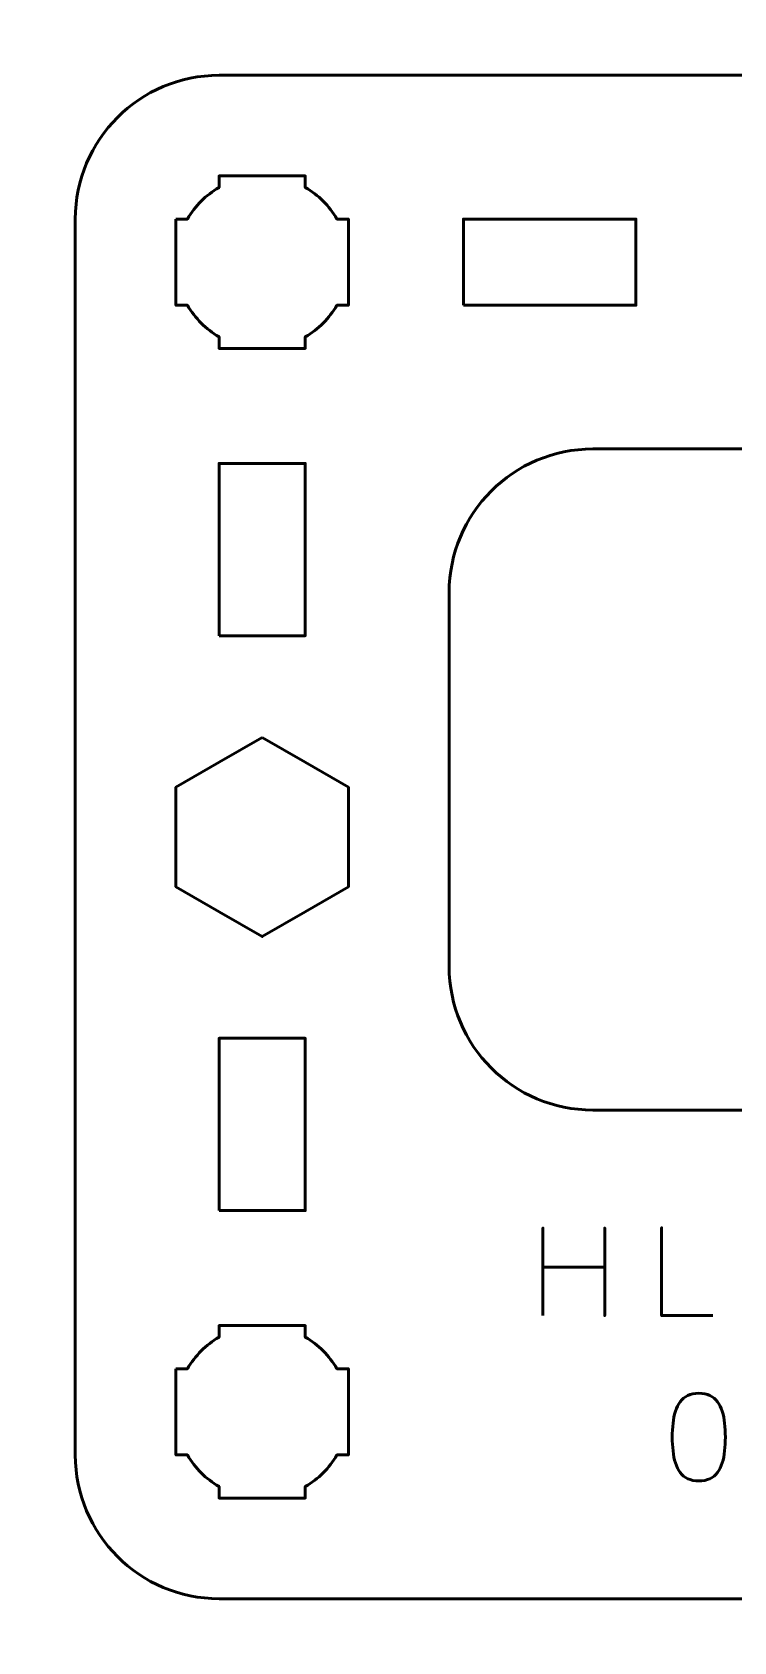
# Model space of a CAD drawing. Header units: centimetres. Extents: x -21 to 0, y -29.7 to 0.
# Drawn here: x -11.4 to -8.96, y -11.65 to -6.05 of the extents above; entities that cross this region are included whole.
import ezdxf

# ---------------------------------------------------------------- set-up
doc = ezdxf.new("R2010")
doc.units = ezdxf.units.CM
doc.header["$MEASUREMENT"] = 0
doc.layers.add('Layer 1', color=7, linetype='Continuous')

msp = doc.modelspace()

# ---------------------------------------------------------------- linework, layer by layer
at = {"layer": 'Layer 1', "lineweight": 53}
for points in [[(-10.75, -8.15), (-10.45, -8.15), (-10.45, -7.55), (-10.75, -7.55), (-10.75, -8.15)], [(-10.75, -10.15), (-10.45, -10.15), (-10.45, -9.55), (-10.75, -9.55), (-10.75, -10.15)]]:
    msp.add_lwpolyline(points, close=True, dxfattribs=at)
at = {"layer": 'Layer 1', "color": 1, "lineweight": 53}
msp.add_open_spline([(-21.00003, -29.19995), (-21.00003, -29.19995), (-21.00003, -2.89992), (-21.00003, -2.89992), (-21.00003, -2.89992), (-21.00003, -2.81709), (-20.93286, -2.74992), (-20.85003, -2.74992), (-20.85003, -2.74992), (-20.7672, -2.74992), (-20.70003, -2.68275), (-20.70003, -2.59992), (-20.70003, -2.59992), (-20.70003, -2.51709), (-20.7672, -2.44992), (-20.85003, -2.44992), (-20.85003, -2.44992), (-20.93286, -2.44992), (-21.00003, -2.38275), (-21.00003, -2.29992), (-21.00003, -2.29992), (-21.00003, -2.21709), (-20.93286, -2.14992), (-20.85003, -2.14992), (-20.85003, -2.14992), (-20.7672, -2.14992), (-20.70003, -2.08275), (-20.70003, -1.99992), (-20.70003, -1.99992), (-20.70003, -1.91709), (-20.7672, -1.84992), (-20.85003, -1.84992), (-20.85003, -1.84992), (-20.93286, -1.84992), (-21.00003, -1.78275), (-21.00003, -1.69992), (-21.00003, -1.69992), (-21.00003, -1.61709), (-20.93286, -1.54992), (-20.85003, -1.54992), (-20.85003, -1.54992), (-20.7672, -1.54992), (-20.70003, -1.48275), (-20.70003, -1.39992), (-20.70003, -1.39992), (-20.70003, -1.31709), (-20.7672, -1.24992), (-20.85003, -1.24992), (-20.85003, -1.24992), (-20.93286, -1.24992), (-21.00003, -1.18275), (-21.00003, -1.09992), (-21.00003, -1.09992), (-21.00003, -1.09992), (-21.00003, -0.49992), (-21.00003, -0.49992), (-21.00003, -0.49992), (-21.00003, -0.22295), (-20.77694, 0.00004), (-20.49994, 0.00004), (-20.49994, 0.00004), (-20.49994, 0.00004), (-0.50008, 0.00004), (-0.50008, 0.00004), (-0.50008, 0.00004), (-0.22294, 0.00004), (0.00002, -0.22295), (0.00002, -0.49992), (0.00002, -0.49992), (0.00002, -0.49992), (0.00002, -29.19995), (0.00002, -29.19995), (0.00002, -29.19995), (0.00002, -29.47695), (-0.22294, -29.70004), (-0.50008, -29.70004), (-0.50008, -29.70004), (-0.50008, -29.70004), (-20.49994, -29.70004), (-20.49994, -29.70004), (-20.49994, -29.70004), (-20.77694, -29.70004), (-21.00003, -29.47695), (-21.00003, -29.19995)], degree=3, knots=[0, 0, 0, 0, 0.047619, 0.047619, 0.047619, 0.047619, 0.0952381, 0.0952381, 0.0952381, 0.0952381, 0.1428571, 0.1428571, 0.1428571, 0.1428571, 0.1904762, 0.1904762, 0.1904762, 0.1904762, 0.2380952, 0.2380952, 0.2380952, 0.2380952, 0.2857143, 0.2857143, 0.2857143, 0.2857143, 0.3333333, 0.3333333, 0.3333333, 0.3333333, 0.3809524, 0.3809524, 0.3809524, 0.3809524, 0.4285714, 0.4285714, 0.4285714, 0.4285714, 0.4761905, 0.4761905, 0.4761905, 0.4761905, 0.5238095, 0.5238095, 0.5238095, 0.5238095, 0.5714286, 0.5714286, 0.5714286, 0.5714286, 0.6190476, 0.6190476, 0.6190476, 0.6190476, 0.6666667, 0.6666667, 0.6666667, 0.6666667, 0.7142857, 0.7142857, 0.7142857, 0.7142857, 0.7619048, 0.7619048, 0.7619048, 0.7619048, 0.8095238, 0.8095238, 0.8095238, 0.8095238, 0.8571429, 0.8571429, 0.8571429, 0.8571429, 0.9047619, 0.9047619, 0.9047619, 0.9047619, 0.952381, 0.952381, 0.952381, 0.952381, 1, 1, 1, 1], dxfattribs=at)
at = {"layer": 'Layer 1', "color": 3, "lineweight": 53}
msp.add_open_spline([(-11.25, -11), (-11.25, -11), (-11.25, -6.7), (-11.25, -6.7), (-11.25, -6.7), (-11.25, -6.42391), (-11.02609, -6.2), (-10.75, -6.2), (-10.75, -6.2), (-10.75, -6.2), (-6.45, -6.2), (-6.45, -6.2), (-6.45, -6.2), (-6.17391, -6.2), (-5.95, -6.42391), (-5.95, -6.7), (-5.95, -6.7), (-5.95, -6.7), (-5.95, -11), (-5.95, -11), (-5.95, -11), (-5.95, -11.27609), (-6.17391, -11.5), (-6.45, -11.5), (-6.45, -11.5), (-6.45, -11.5), (-10.75, -11.5), (-10.75, -11.5), (-10.75, -11.5), (-11.02609, -11.5), (-11.25, -11.27609), (-11.25, -11)], degree=3, knots=[0, 0, 0, 0, 0.125, 0.125, 0.125, 0.125, 0.25, 0.25, 0.25, 0.25, 0.375, 0.375, 0.375, 0.375, 0.5, 0.5, 0.5, 0.5, 0.625, 0.625, 0.625, 0.625, 0.75, 0.75, 0.75, 0.75, 0.875, 0.875, 0.875, 0.875, 1, 1, 1, 1], dxfattribs=at)
at = {"layer": 'Layer 1', "lineweight": 53}
for points, knots in [([(-10.9, -6.7), (-10.9, -6.7), (-10.85985, -6.7), (-10.85985, -6.7), (-10.85985, -6.7), (-10.8335, -6.65447), (-10.79553, -6.6165), (-10.75, -6.59015), (-10.75, -6.59015), (-10.75, -6.59015), (-10.75, -6.55), (-10.75, -6.55), (-10.75, -6.55), (-10.75, -6.55), (-10.6, -6.55), (-10.6, -6.55), (-10.6, -6.55), (-10.6, -6.55), (-10.45, -6.55), (-10.45, -6.55), (-10.45, -6.55), (-10.45, -6.55), (-10.45, -6.59015), (-10.45, -6.59015), (-10.45, -6.59015), (-10.40447, -6.6165), (-10.3665, -6.65447), (-10.34015, -6.7), (-10.34015, -6.7), (-10.34015, -6.7), (-10.3, -6.7), (-10.3, -6.7), (-10.3, -6.7), (-10.3, -6.7), (-10.3, -6.85), (-10.3, -6.85), (-10.3, -6.85), (-10.3, -6.85), (-10.3, -7), (-10.3, -7), (-10.3, -7), (-10.3, -7), (-10.34015, -7), (-10.34015, -7), (-10.34015, -7), (-10.3665, -7.04553), (-10.40447, -7.0835), (-10.45, -7.10985), (-10.45, -7.10985), (-10.45, -7.10985), (-10.45, -7.15), (-10.45, -7.15), (-10.45, -7.15), (-10.45, -7.15), (-10.6, -7.15), (-10.6, -7.15), (-10.6, -7.15), (-10.6, -7.15), (-10.75, -7.15), (-10.75, -7.15), (-10.75, -7.15), (-10.75, -7.15), (-10.75, -7.10985), (-10.75, -7.10985), (-10.75, -7.10985), (-10.79553, -7.0835), (-10.8335, -7.04553), (-10.85985, -7), (-10.85985, -7), (-10.85985, -7), (-10.9, -7), (-10.9, -7), (-10.9, -7), (-10.9, -7), (-10.9, -6.85), (-10.9, -6.85), (-10.9, -6.85), (-10.9, -6.85), (-10.9, -6.7), (-10.9, -6.7)], [0, 0, 0, 0, 0.05, 0.05, 0.05, 0.05, 0.1, 0.1, 0.1, 0.1, 0.15, 0.15, 0.15, 0.15, 0.2, 0.2, 0.2, 0.2, 0.25, 0.25, 0.25, 0.25, 0.3, 0.3, 0.3, 0.3, 0.35, 0.35, 0.35, 0.35, 0.4, 0.4, 0.4, 0.4, 0.45, 0.45, 0.45, 0.45, 0.5, 0.5, 0.5, 0.5, 0.55, 0.55, 0.55, 0.55, 0.6, 0.6, 0.6, 0.6, 0.65, 0.65, 0.65, 0.65, 0.7, 0.7, 0.7, 0.7, 0.75, 0.75, 0.75, 0.75, 0.8, 0.8, 0.8, 0.8, 0.85, 0.85, 0.85, 0.85, 0.9, 0.9, 0.9, 0.9, 0.95, 0.95, 0.95, 0.95, 1, 1, 1, 1]), ([(-9.9, -7), (-9.9, -7), (-9.9, -6.7), (-9.9, -6.7), (-9.9, -6.7), (-9.9, -6.7), (-9.3, -6.7), (-9.3, -6.7), (-9.3, -6.7), (-9.3, -6.7), (-9.3, -7), (-9.3, -7), (-9.3, -7), (-9.3, -7), (-9.9, -7), (-9.9, -7)], [0, 0, 0, 0, 0.25, 0.25, 0.25, 0.25, 0.5, 0.5, 0.5, 0.5, 0.75, 0.75, 0.75, 0.75, 1, 1, 1, 1]), ([(-9.95, -9.3), (-9.95, -9.3), (-9.95, -8), (-9.95, -8), (-9.95, -8), (-9.95, -7.72391), (-9.72609, -7.5), (-9.45, -7.5), (-9.45, -7.5), (-9.45, -7.5), (-7.75, -7.5), (-7.75, -7.5), (-7.75, -7.5), (-7.47391, -7.5), (-7.25, -7.72391), (-7.25, -8), (-7.25, -8), (-7.25, -8), (-7.25, -9.3), (-7.25, -9.3), (-7.25, -9.3), (-7.25, -9.57609), (-7.47391, -9.8), (-7.75, -9.8), (-7.75, -9.8), (-7.75, -9.8), (-9.45, -9.8), (-9.45, -9.8), (-9.45, -9.8), (-9.72609, -9.8), (-9.95, -9.57609), (-9.95, -9.3)], [0, 0, 0, 0, 0.125, 0.125, 0.125, 0.125, 0.25, 0.25, 0.25, 0.25, 0.375, 0.375, 0.375, 0.375, 0.5, 0.5, 0.5, 0.5, 0.625, 0.625, 0.625, 0.625, 0.75, 0.75, 0.75, 0.75, 0.875, 0.875, 0.875, 0.875, 1, 1, 1, 1]), ([(-10.6, -8.50359), (-10.6, -8.50359), (-10.45, -8.59019), (-10.45, -8.59019), (-10.45, -8.59019), (-10.45, -8.59019), (-10.3, -8.67679), (-10.3, -8.67679), (-10.3, -8.67679), (-10.3, -8.67679), (-10.3, -8.85), (-10.3, -8.85), (-10.3, -8.85), (-10.3, -8.85), (-10.3, -9.02321), (-10.3, -9.02321), (-10.3, -9.02321), (-10.3, -9.02321), (-10.45, -9.10981), (-10.45, -9.10981), (-10.45, -9.10981), (-10.45, -9.10981), (-10.6, -9.19641), (-10.6, -9.19641), (-10.6, -9.19641), (-10.6, -9.19641), (-10.75, -9.10981), (-10.75, -9.10981), (-10.75, -9.10981), (-10.75, -9.10981), (-10.9, -9.02321), (-10.9, -9.02321), (-10.9, -9.02321), (-10.9, -9.02321), (-10.9, -8.85), (-10.9, -8.85), (-10.9, -8.85), (-10.9, -8.85), (-10.9, -8.67679), (-10.9, -8.67679), (-10.9, -8.67679), (-10.9, -8.67679), (-10.75, -8.59019), (-10.75, -8.59019), (-10.75, -8.59019), (-10.75, -8.59019), (-10.6, -8.50359), (-10.6, -8.50359)], [0, 0, 0, 0, 0.0833333, 0.0833333, 0.0833333, 0.0833333, 0.1666667, 0.1666667, 0.1666667, 0.1666667, 0.25, 0.25, 0.25, 0.25, 0.3333333, 0.3333333, 0.3333333, 0.3333333, 0.4166667, 0.4166667, 0.4166667, 0.4166667, 0.5, 0.5, 0.5, 0.5, 0.5833333, 0.5833333, 0.5833333, 0.5833333, 0.6666667, 0.6666667, 0.6666667, 0.6666667, 0.75, 0.75, 0.75, 0.75, 0.8333333, 0.8333333, 0.8333333, 0.8333333, 0.9166667, 0.9166667, 0.9166667, 0.9166667, 1, 1, 1, 1]), ([(-10.9, -10.7), (-10.9, -10.7), (-10.85985, -10.7), (-10.85985, -10.7), (-10.85985, -10.7), (-10.8335, -10.65447), (-10.79553, -10.6165), (-10.75, -10.59015), (-10.75, -10.59015), (-10.75, -10.59015), (-10.75, -10.55), (-10.75, -10.55), (-10.75, -10.55), (-10.75, -10.55), (-10.6, -10.55), (-10.6, -10.55), (-10.6, -10.55), (-10.6, -10.55), (-10.45, -10.55), (-10.45, -10.55), (-10.45, -10.55), (-10.45, -10.55), (-10.45, -10.59015), (-10.45, -10.59015), (-10.45, -10.59015), (-10.40447, -10.6165), (-10.3665, -10.65447), (-10.34015, -10.7), (-10.34015, -10.7), (-10.34015, -10.7), (-10.3, -10.7), (-10.3, -10.7), (-10.3, -10.7), (-10.3, -10.7), (-10.3, -10.85), (-10.3, -10.85), (-10.3, -10.85), (-10.3, -10.85), (-10.3, -11), (-10.3, -11), (-10.3, -11), (-10.3, -11), (-10.34015, -11), (-10.34015, -11), (-10.34015, -11), (-10.3665, -11.04553), (-10.40447, -11.0835), (-10.45, -11.10985), (-10.45, -11.10985), (-10.45, -11.10985), (-10.45, -11.15), (-10.45, -11.15), (-10.45, -11.15), (-10.45, -11.15), (-10.6, -11.15), (-10.6, -11.15), (-10.6, -11.15), (-10.6, -11.15), (-10.75, -11.15), (-10.75, -11.15), (-10.75, -11.15), (-10.75, -11.15), (-10.75, -11.10985), (-10.75, -11.10985), (-10.75, -11.10985), (-10.79553, -11.0835), (-10.8335, -11.04553), (-10.85985, -11), (-10.85985, -11), (-10.85985, -11), (-10.9, -11), (-10.9, -11), (-10.9, -11), (-10.9, -11), (-10.9, -10.85), (-10.9, -10.85), (-10.9, -10.85), (-10.9, -10.85), (-10.9, -10.7), (-10.9, -10.7)], [0, 0, 0, 0, 0.05, 0.05, 0.05, 0.05, 0.1, 0.1, 0.1, 0.1, 0.15, 0.15, 0.15, 0.15, 0.2, 0.2, 0.2, 0.2, 0.25, 0.25, 0.25, 0.25, 0.3, 0.3, 0.3, 0.3, 0.35, 0.35, 0.35, 0.35, 0.4, 0.4, 0.4, 0.4, 0.45, 0.45, 0.45, 0.45, 0.5, 0.5, 0.5, 0.5, 0.55, 0.55, 0.55, 0.55, 0.6, 0.6, 0.6, 0.6, 0.65, 0.65, 0.65, 0.65, 0.7, 0.7, 0.7, 0.7, 0.75, 0.75, 0.75, 0.75, 0.8, 0.8, 0.8, 0.8, 0.85, 0.85, 0.85, 0.85, 0.9, 0.9, 0.9, 0.9, 0.95, 0.95, 0.95, 0.95, 1, 1, 1, 1])]:
    msp.add_open_spline(points, degree=3, knots=knots, dxfattribs=at)
at = {"layer": 'Layer 1', "color": 5, "lineweight": 53}
for points, knots in [([(-9.62382, -10.51494), (-9.62382, -10.51494), (-9.62382, -10.34603), (-9.62382, -10.34603), (-9.62382, -10.34603), (-9.62382, -10.34603), (-9.40835, -10.34603), (-9.40835, -10.34603), (-9.40835, -10.34603), (-9.40835, -10.34603), (-9.40835, -10.51494), (-9.40835, -10.51494), (-9.40835, -10.51494), (-9.40835, -10.51494), (-9.40835, -10.21014), (-9.40835, -10.21014), (-9.40835, -10.21014), (-9.40835, -10.21014), (-9.40835, -10.34603), (-9.40835, -10.34603), (-9.40835, -10.34603), (-9.40835, -10.34603), (-9.62382, -10.34603), (-9.62382, -10.34603), (-9.62382, -10.34603), (-9.62382, -10.34603), (-9.62382, -10.21014), (-9.62382, -10.21014), (-9.62382, -10.21014), (-9.62382, -10.21014), (-9.62382, -10.51494), (-9.62382, -10.51494)], [0, 0, 0, 0, 0.125, 0.125, 0.125, 0.125, 0.25, 0.25, 0.25, 0.25, 0.375, 0.375, 0.375, 0.375, 0.5, 0.5, 0.5, 0.5, 0.625, 0.625, 0.625, 0.625, 0.75, 0.75, 0.75, 0.75, 0.875, 0.875, 0.875, 0.875, 1, 1, 1, 1]), ([(-9.03243, -10.51494), (-9.03243, -10.51494), (-9.21065, -10.51494), (-9.21065, -10.51494), (-9.21065, -10.51494), (-9.21065, -10.51494), (-9.21065, -10.20972), (-9.21065, -10.20972), (-9.21065, -10.20972), (-9.21065, -10.20972), (-9.21065, -10.51494), (-9.21065, -10.51494), (-9.21065, -10.51494), (-9.21065, -10.51494), (-9.03243, -10.51494), (-9.03243, -10.51494)], [0, 0, 0, 0, 0.25, 0.25, 0.25, 0.25, 0.5, 0.5, 0.5, 0.5, 0.75, 0.75, 0.75, 0.75, 1, 1, 1, 1]), ([(-9.08132, -11.09025), (-9.06651, -11.09018), (-9.05374, -11.08757), (-9.04308, -11.08249), (-9.04308, -11.08249), (-9.0325, -11.07741), (-9.02368, -11.07014), (-9.01663, -11.0609), (-9.01663, -11.0609), (-9.00964, -11.05159), (-9.00414, -11.04058), (-9.00005, -11.02788), (-9.00005, -11.02788), (-8.99602, -11.01518), (-8.99313, -11.00128), (-8.99151, -10.98604), (-8.99151, -10.98604), (-8.98981, -10.9708), (-8.98897, -10.95478), (-8.98904, -10.93785), (-8.98904, -10.93785), (-8.98897, -10.92099), (-8.98981, -10.90497), (-8.99151, -10.8898), (-8.99151, -10.8898), (-8.99313, -10.87463), (-8.99602, -10.86066), (-9.00005, -10.84796), (-9.00005, -10.84796), (-9.00414, -10.83533), (-9.00964, -10.82433), (-9.01663, -10.81494), (-9.01663, -10.81494), (-9.02368, -10.80563), (-9.0325, -10.79836), (-9.04308, -10.79328), (-9.04308, -10.79328), (-9.05374, -10.78813), (-9.06651, -10.78552), (-9.08132, -10.78545), (-9.08132, -10.78545), (-9.09614, -10.78552), (-9.10891, -10.78813), (-9.11957, -10.79328), (-9.11957, -10.79328), (-9.13015, -10.79836), (-9.13897, -10.80563), (-9.14602, -10.81494), (-9.14602, -10.81494), (-9.15301, -10.82433), (-9.15851, -10.83533), (-9.1626, -10.84796), (-9.1626, -10.84796), (-9.16663, -10.86066), (-9.16952, -10.87463), (-9.17114, -10.8898), (-9.17114, -10.8898), (-9.17283, -10.90497), (-9.17368, -10.92099), (-9.17361, -10.93785), (-9.17361, -10.93785), (-9.17368, -10.95478), (-9.17283, -10.9708), (-9.17114, -10.98604), (-9.17114, -10.98604), (-9.16952, -11.00128), (-9.16663, -11.01518), (-9.1626, -11.02788), (-9.1626, -11.02788), (-9.15851, -11.04058), (-9.15301, -11.05159), (-9.14602, -11.0609), (-9.14602, -11.0609), (-9.13897, -11.07014), (-9.13015, -11.07741), (-9.11957, -11.08249), (-9.11957, -11.08249), (-9.10891, -11.08757), (-9.09614, -11.09018), (-9.08132, -11.09025)], [0, 0, 0, 0, 0.05, 0.05, 0.05, 0.05, 0.1, 0.1, 0.1, 0.1, 0.15, 0.15, 0.15, 0.15, 0.2, 0.2, 0.2, 0.2, 0.25, 0.25, 0.25, 0.25, 0.3, 0.3, 0.3, 0.3, 0.35, 0.35, 0.35, 0.35, 0.4, 0.4, 0.4, 0.4, 0.45, 0.45, 0.45, 0.45, 0.5, 0.5, 0.5, 0.5, 0.55, 0.55, 0.55, 0.55, 0.6, 0.6, 0.6, 0.6, 0.65, 0.65, 0.65, 0.65, 0.7, 0.7, 0.7, 0.7, 0.75, 0.75, 0.75, 0.75, 0.8, 0.8, 0.8, 0.8, 0.85, 0.85, 0.85, 0.85, 0.9, 0.9, 0.9, 0.9, 0.95, 0.95, 0.95, 0.95, 1, 1, 1, 1]), ([(-9.08132, -11.09025), (-9.06651, -11.09018), (-9.05374, -11.08757), (-9.04308, -11.08249), (-9.04308, -11.08249), (-9.0325, -11.07741), (-9.02368, -11.07014), (-9.01663, -11.0609), (-9.01663, -11.0609), (-9.00964, -11.05159), (-9.00414, -11.04058), (-9.00005, -11.02788), (-9.00005, -11.02788), (-8.99602, -11.01518), (-8.99313, -11.00128), (-8.99151, -10.98604), (-8.99151, -10.98604), (-8.98981, -10.9708), (-8.98897, -10.95478), (-8.98904, -10.93785), (-8.98904, -10.93785), (-8.98897, -10.92099), (-8.98981, -10.90497), (-8.99151, -10.8898), (-8.99151, -10.8898), (-8.99313, -10.87463), (-8.99602, -10.86066), (-9.00005, -10.84796), (-9.00005, -10.84796), (-9.00414, -10.83533), (-9.00964, -10.82433), (-9.01663, -10.81494), (-9.01663, -10.81494), (-9.02368, -10.80563), (-9.0325, -10.79836), (-9.04308, -10.79328), (-9.04308, -10.79328), (-9.05374, -10.78813), (-9.06651, -10.78552), (-9.08132, -10.78545), (-9.08132, -10.78545), (-9.09614, -10.78552), (-9.10891, -10.78813), (-9.11957, -10.79328), (-9.11957, -10.79328), (-9.13015, -10.79836), (-9.13897, -10.80563), (-9.14602, -10.81494), (-9.14602, -10.81494), (-9.15301, -10.82433), (-9.15851, -10.83533), (-9.1626, -10.84796), (-9.1626, -10.84796), (-9.16663, -10.86066), (-9.16952, -10.87463), (-9.17114, -10.8898), (-9.17114, -10.8898), (-9.17283, -10.90497), (-9.17368, -10.92099), (-9.17361, -10.93785), (-9.17361, -10.93785), (-9.17368, -10.95478), (-9.17283, -10.9708), (-9.17114, -10.98604), (-9.17114, -10.98604), (-9.16952, -11.00128), (-9.16663, -11.01518), (-9.1626, -11.02788), (-9.1626, -11.02788), (-9.15851, -11.04058), (-9.15301, -11.05159), (-9.14602, -11.0609), (-9.14602, -11.0609), (-9.13897, -11.07014), (-9.13015, -11.07741), (-9.11957, -11.08249), (-9.11957, -11.08249), (-9.10891, -11.08757), (-9.09614, -11.09018), (-9.08132, -11.09025)], [0, 0, 0, 0, 0.05, 0.05, 0.05, 0.05, 0.1, 0.1, 0.1, 0.1, 0.15, 0.15, 0.15, 0.15, 0.2, 0.2, 0.2, 0.2, 0.25, 0.25, 0.25, 0.25, 0.3, 0.3, 0.3, 0.3, 0.35, 0.35, 0.35, 0.35, 0.4, 0.4, 0.4, 0.4, 0.45, 0.45, 0.45, 0.45, 0.5, 0.5, 0.5, 0.5, 0.55, 0.55, 0.55, 0.55, 0.6, 0.6, 0.6, 0.6, 0.65, 0.65, 0.65, 0.65, 0.7, 0.7, 0.7, 0.7, 0.75, 0.75, 0.75, 0.75, 0.8, 0.8, 0.8, 0.8, 0.85, 0.85, 0.85, 0.85, 0.9, 0.9, 0.9, 0.9, 0.95, 0.95, 0.95, 0.95, 1, 1, 1, 1])]:
    msp.add_open_spline(points, degree=3, knots=knots, dxfattribs=at)

doc.saveas('drawing.dxf')
